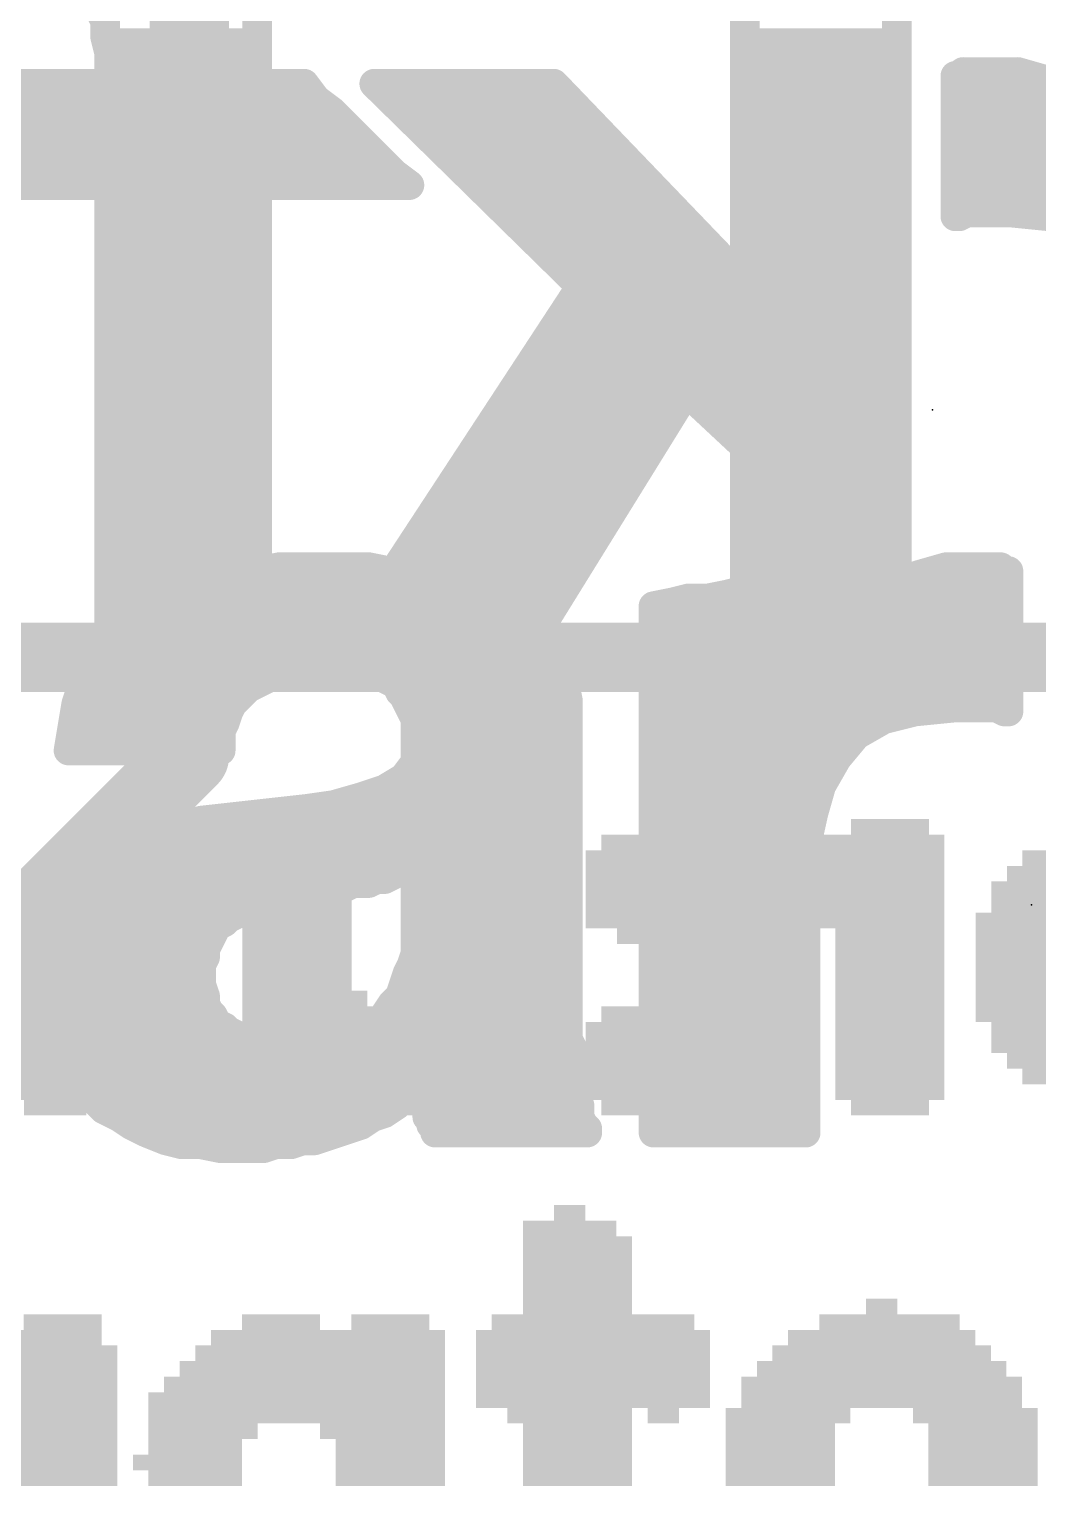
# Model space of a CAD drawing. Extents: x -32 to 103, y -61 to 35.
# Drawn here: x 25.624 to 28.211, y 9.94 to 13.676 of the extents above; entities that cross this region are included whole.
import ezdxf

# ---------------------------------------------------------------- set-up
doc = ezdxf.new("R2010")
doc.units = 0
for name, color, linetype in [('1', 12, 'CONTINUOUS'), ('16', 132, 'CONTINUOUS'), ('21', 41, 'CONTINUOUS'), ('22', 40, 'CONTINUOUS'), ('23', 53, 'CONTINUOUS'), ('24', 53, 'CONTINUOUS')]:
    doc.layers.add(name, color=color, linetype=linetype)

# ---------------------------------------------------------------- blocks, each defined once
blk = doc.blocks.new('RECT')
blk.add_solid([(-0.5, -0.5), (0.5, -0.5), (-0.5, 0.5), (0.5, 0.5)])

msp = doc.modelspace()

# ---------------------------------------------------------------- linework, layer by layer
at = {"layer": '1', "const_width": 0.2032}
for points in [[(26.035, 13.97), (26.035, 11.811)], [(26.035, 11.811), (24.13, 9.906)]]:
    msp.add_lwpolyline(points, dxfattribs=at)
at = {"layer": '1', "const_width": 0.1016}
for points in [[(26.0709, 11.7751, 1), (25.9991, 11.8469)], [(25.9842, 11.811, 1), (26.0858, 11.811)]]:
    msp.add_lwpolyline(points, format="xyb", dxfattribs=at)
at = {"layer": '16', "const_width": 0.1778}
msp.add_lwpolyline([(29.21, 12.065), (17.1174, 12.065)], dxfattribs=at)
at = {"layer": '21', "const_width": 0.0762}
for points in [[(26.215, 12.286), (26.265, 12.296)], [(26.265, 12.296), (26.495, 12.296)], [(26.495, 12.296), (26.545, 12.286)], [(27.905, 12.276), (27.975, 12.296)], [(27.975, 12.296), (28.115, 12.296)], [(28.115, 12.296), (28.125, 12.286)], [(26.045, 12.246), (26.095, 12.256)], [(26.095, 12.256), (26.155, 12.276)], [(26.1316, 12.2682), (26.6745, 12.2682)], [(26.155, 12.276), (26.215, 12.286)], [(26.545, 12.286), (26.605, 12.286)], [(26.605, 12.286), (26.655, 12.276)], [(26.655, 12.276), (26.705, 12.256)], [(26.705, 12.256), (26.755, 12.246)], [(27.455, 12.236), (27.555, 12.256)], [(27.555, 12.256), (27.595, 12.266)], [(27.595, 12.266), (27.595, 11.996)], [(27.775, 12.216), (27.845, 12.256)], [(27.845, 12.256), (27.905, 12.276)], [(27.8816, 12.2682), (28.135, 12.2682)], [(28.125, 12.286), (28.135, 12.286)], [(28.135, 12.286), (28.135, 11.926)], [(25.895, 12.166), (25.995, 12.226)], [(25.995, 12.226), (26.045, 12.246)], [(26.755, 12.246), (26.805, 12.226)], [(26.805, 12.226), (26.925, 12.136)], [(27.275, 12.206), (27.315, 12.216)], [(27.315, 12.216), (27.365, 12.216)], [(27.365, 12.216), (27.415, 12.226)], [(27.415, 12.226), (27.455, 12.236)], [(27.725, 12.176), (27.775, 12.216)], [(25.9383, 12.192), (26.8503, 12.192)], [(27.225, 12.196), (27.275, 12.206)], [(27.225, 10.846), (27.225, 12.196)], [(27.225, 12.192), (27.595, 12.192)], [(27.745, 12.192), (28.135, 12.192)], [(25.855, 12.136), (25.895, 12.166)], [(27.675, 12.116), (27.725, 12.176)], [(25.825, 12.096), (25.855, 12.136)], [(25.8399, 12.1158), (26.9402, 12.1158)], [(26.925, 12.136), (26.955, 12.096)], [(27.225, 12.1158), (27.595, 12.1158)], [(27.635, 12.066), (27.675, 12.116)], [(27.6748, 12.1158), (28.135, 12.1158)], [(25.795, 12.046), (25.825, 12.096)], [(26.955, 12.096), (26.975, 12.056)], [(25.765, 12.006), (25.795, 12.046)], [(25.7902, 12.0396), (26.9816, 12.0396)], [(26.285, 12.036), (26.185, 11.986)], [(26.465, 12.036), (26.285, 12.036)], [(26.485, 12.026), (26.465, 12.036)], [(26.975, 12.056), (26.995, 12.006)], [(27.225, 12.0396), (27.595, 12.0396)], [(27.595, 11.996), (27.635, 12.066)], [(27.6199, 12.0396), (28.135, 12.0396)], [(25.745, 11.946), (25.765, 12.006)], [(26.505, 12.026), (26.485, 12.026)], [(26.565, 11.996), (26.505, 12.026)], [(26.575, 11.976), (26.565, 11.996)], [(26.995, 12.006), (27.005, 11.956)], [(25.7508, 11.9634), (26.1624, 11.9634)], [(26.185, 11.986), (26.145, 11.946)], [(26.585, 11.966), (26.575, 11.976)], [(26.615, 11.906), (26.585, 11.966)], [(26.5863, 11.9634), (27.0035, 11.9634)], [(27.005, 11.956), (27.005, 11.086)], [(27.225, 11.9634), (28.135, 11.9634)], [(25.725, 11.826), (25.745, 11.946)], [(26.135, 11.926), (26.125, 11.896)], [(26.145, 11.946), (26.135, 11.926)], [(27.895, 11.926), (27.815, 11.906)], [(27.995, 11.936), (27.895, 11.926)], [(28.105, 11.936), (27.995, 11.936)], [(28.125, 11.926), (28.105, 11.936)], [(28.135, 11.926), (28.125, 11.926)], [(25.7352, 11.8872), (26.1206, 11.8872)], [(26.125, 11.896), (26.115, 11.876)], [(26.615, 11.796), (26.615, 11.906)], [(26.615, 11.8872), (27.005, 11.8872)], [(27.225, 11.8872), (27.7821, 11.8872)], [(27.815, 11.906), (27.745, 11.866)], [(26.115, 11.876), (26.115, 11.826)], [(27.745, 11.866), (27.695, 11.806)], [(26.115, 11.826), (25.725, 11.826)], [(26.615, 11.811), (27.005, 11.811)], [(27.225, 11.811), (27.6992, 11.811)], [(27.695, 11.806), (27.655, 11.736)], [(26.585, 11.756), (26.615, 11.796)], [(26.535, 11.726), (26.585, 11.756)], [(26.5497, 11.7348), (27.005, 11.7348)], [(27.225, 11.7348), (27.6547, 11.7348)], [(27.655, 11.736), (27.635, 11.666)], [(26.405, 11.686), (26.475, 11.706)], [(26.475, 11.706), (26.535, 11.726)], [(26.065, 11.646), (26.155, 11.656)], [(26.155, 11.656), (26.335, 11.676)], [(26.235, 11.446), (26.155, 11.656)], [(26.155, 11.656), (26.235, 11.446)], [(26.1784, 11.6586), (26.4119, 11.6586)], [(26.335, 11.676), (26.405, 11.686)], [(26.405, 11.686), (26.455, 11.486)], [(26.455, 11.486), (26.405, 11.686)], [(26.4119, 11.6586), (27.005, 11.6586)], [(27.225, 11.6586), (27.6334, 11.6586)], [(27.635, 11.666), (27.615, 11.576)], [(25.905, 11.596), (25.985, 11.626)], [(25.985, 11.626), (26.065, 11.646)], [(25.835, 11.556), (25.905, 11.596)], [(25.8812, 11.5824), (26.183, 11.5824)], [(26.183, 11.5824), (26.4309, 11.5824)], [(26.4309, 11.5824), (27.005, 11.5824)], [(27.225, 11.5824), (27.6164, 11.5824)], [(25.765, 11.496), (25.835, 11.556)], [(27.615, 11.576), (27.615, 10.846)], [(25.7769, 11.5062), (26.2121, 11.5062)], [(26.2121, 11.5062), (26.45, 11.5062)], [(26.45, 11.5062), (26.5554, 11.5062)], [(26.575, 11.516), (26.535, 11.496)], [(26.595, 11.516), (26.575, 11.516)], [(26.615, 11.536), (26.595, 11.516)], [(26.615, 11.306), (26.615, 11.536)], [(26.615, 11.5062), (27.005, 11.5062)], [(27.225, 11.5062), (27.615, 11.5062)], [(25.725, 11.426), (25.765, 11.496)], [(26.415, 11.476), (26.385, 11.466)], [(26.435, 11.476), (26.415, 11.476)], [(26.455, 11.486), (26.435, 11.476)], [(26.495, 11.486), (26.455, 11.486)], [(26.515, 11.496), (26.495, 11.486)], [(26.535, 11.496), (26.515, 11.496)], [(26.205, 11.436), (26.185, 11.426)], [(26.235, 11.446), (26.205, 11.436)], [(26.255, 11.446), (26.235, 11.446)], [(26.275, 11.456), (26.255, 11.446)], [(26.315, 11.456), (26.275, 11.456)], [(26.345, 11.466), (26.315, 11.456)], [(26.385, 11.466), (26.345, 11.466)], [(25.695, 11.336), (25.725, 11.426)], [(25.7273, 11.43), (26.193, 11.43)], [(26.135, 11.396), (26.125, 11.386)], [(26.175, 11.416), (26.135, 11.396)], [(26.185, 11.426), (26.175, 11.416)], [(26.615, 11.43), (27.005, 11.43)], [(27.225, 11.43), (27.615, 11.43)], [(26.105, 11.376), (26.075, 11.316)], [(26.125, 11.386), (26.105, 11.376)], [(25.675, 11.226), (25.695, 11.336)], [(25.7009, 11.3538), (26.0939, 11.3538)], [(26.615, 11.3538), (27.005, 11.3538)], [(27.225, 11.3538), (27.615, 11.3538)], [(26.075, 11.296), (26.065, 11.276)], [(26.075, 11.316), (26.075, 11.296)], [(26.605, 11.276), (26.615, 11.306)], [(25.6844, 11.2776), (26.0658, 11.2776)], [(26.065, 11.276), (26.065, 11.226)], [(26.575, 11.196), (26.595, 11.256)], [(26.595, 11.256), (26.605, 11.276)], [(26.6055, 11.2776), (27.005, 11.2776)], [(27.225, 11.2776), (27.615, 11.2776)], [(25.685, 11.176), (25.675, 11.226)], [(26.065, 11.226), (26.075, 11.196)], [(25.6799, 11.2014), (26.0732, 11.2014)], [(25.685, 11.126), (25.685, 11.176)], [(26.075, 11.196), (26.075, 11.176)], [(26.075, 11.176), (26.085, 11.156)], [(26.535, 11.146), (26.555, 11.176)], [(26.555, 11.176), (26.575, 11.196)], [(26.5768, 11.2014), (27.005, 11.2014)], [(27.225, 11.2014), (27.615, 11.2014)], [(26.085, 11.156), (26.095, 11.146)], [(26.095, 11.146), (26.105, 11.126)], [(26.515, 11.126), (26.535, 11.146)], [(25.705, 11.086), (25.685, 11.126)], [(25.6854, 11.1252), (26.1066, 11.1252)], [(26.105, 11.126), (26.125, 11.116)], [(26.125, 11.116), (26.135, 11.106)], [(26.135, 11.106), (26.175, 11.086)], [(26.405, 11.076), (26.445, 11.096)], [(26.445, 11.096), (26.485, 11.106)], [(26.485, 11.106), (26.515, 11.126)], [(26.5138, 11.1252), (27.005, 11.1252)], [(27.225, 11.1252), (27.615, 11.1252)], [(25.715, 11.036), (25.705, 11.086)], [(26.175, 11.086), (26.195, 11.086)], [(26.195, 11.086), (26.215, 11.076)], [(26.215, 11.076), (26.235, 11.076)], [(26.235, 11.076), (26.255, 11.066)], [(26.255, 11.066), (26.305, 11.066)], [(26.305, 11.066), (26.355, 11.076)], [(26.355, 11.076), (26.405, 11.076)], [(27.005, 11.086), (27.015, 11.066)], [(27.015, 11.066), (27.015, 10.976)], [(25.7124, 11.049), (27.015, 11.049)], [(25.735, 11.006), (25.715, 11.036)], [(27.225, 11.049), (27.615, 11.049)], [(25.765, 10.966), (25.735, 11.006)], [(26.635, 10.986), (26.615, 10.956)], [(26.635, 10.926), (26.635, 10.986)], [(25.7599, 10.9728), (26.6262, 10.9728)], [(25.785, 10.936), (25.765, 10.966)], [(26.615, 10.956), (26.585, 10.936)], [(26.635, 10.9728), (27.0166, 10.9728)], [(27.015, 10.976), (27.025, 10.956)], [(27.025, 10.956), (27.025, 10.936)], [(27.225, 10.9728), (27.615, 10.9728)], [(25.815, 10.906), (25.785, 10.936)], [(26.565, 10.916), (26.535, 10.896)], [(26.585, 10.936), (26.565, 10.916)], [(26.645, 10.916), (26.635, 10.926)], [(26.645, 10.886), (26.645, 10.916)], [(27.025, 10.936), (27.035, 10.916)], [(27.035, 10.916), (27.035, 10.886)], [(25.855, 10.886), (25.815, 10.906)], [(25.8338, 10.8966), (26.5359, 10.8966)], [(25.885, 10.866), (25.855, 10.886)], [(26.505, 10.886), (26.475, 10.866)], [(26.535, 10.896), (26.505, 10.886)], [(26.645, 10.8966), (27.035, 10.8966)], [(26.655, 10.876), (26.645, 10.886)], [(26.655, 10.866), (26.655, 10.876)], [(27.035, 10.886), (27.045, 10.866)], [(27.225, 10.8966), (27.615, 10.8966)], [(25.925, 10.846), (25.885, 10.866)], [(25.975, 10.826), (25.925, 10.846)], [(26.475, 10.866), (26.355, 10.826)], [(26.665, 10.856), (26.655, 10.866)], [(26.665, 10.846), (26.665, 10.856)], [(27.055, 10.846), (26.665, 10.846)], [(27.045, 10.866), (27.055, 10.856)], [(27.055, 10.856), (27.055, 10.846)], [(27.615, 10.846), (27.225, 10.846)], [(26.015, 10.816), (25.975, 10.826)], [(25.9974, 10.8204), (26.3082, 10.8204)], [(26.065, 10.816), (26.015, 10.816)], [(26.115, 10.806), (26.065, 10.816)], [(26.225, 10.806), (26.115, 10.806)], [(26.255, 10.816), (26.225, 10.806)], [(26.295, 10.816), (26.255, 10.816)], [(26.325, 10.826), (26.295, 10.816)], [(26.355, 10.826), (26.325, 10.826)]]:
    msp.add_lwpolyline(points, dxfattribs=at)
at = {"layer": '21', "const_width": 0.0381}
for points in [[(26.265, 12.3151, 1), (26.265, 12.277)], [(26.2687, 12.2773, 1), (26.2613, 12.3147)], [(26.4987, 12.3147, 1), (26.4913, 12.2773)], [(26.495, 12.277, 1), (26.495, 12.3151)], [(27.975, 12.3151, 1), (27.975, 12.277)], [(27.9802, 12.2777, 1), (27.9698, 12.3143)], [(28.1285, 12.3095, 1), (28.1015, 12.2825)], [(28.115, 12.277, 1), (28.115, 12.3151)], [(26.089, 12.2741, 1), (26.101, 12.2379)], [(26.0987, 12.2373, 1), (26.0913, 12.2747)], [(26.1316, 12.2873, 1), (26.1316, 12.2492)], [(26.1519, 12.2948, 1), (26.1581, 12.2572)], [(26.161, 12.2579, 1), (26.149, 12.2941)], [(26.2113, 12.3047, 1), (26.2187, 12.2673)], [(26.2181, 12.2672, 1), (26.2119, 12.3048)], [(26.545, 12.3051, 1), (26.545, 12.267)], [(26.5413, 12.2673, 1), (26.5487, 12.3047)], [(26.6087, 12.3047, 1), (26.6013, 12.2673)], [(26.605, 12.267, 1), (26.605, 12.3051)], [(26.6621, 12.2937, 1), (26.6479, 12.2583)], [(26.6513, 12.2573, 1), (26.6587, 12.2947)], [(26.6745, 12.2492, 1), (26.6745, 12.2873)], [(26.7087, 12.2747, 1), (26.7013, 12.2373)], [(26.6979, 12.2383, 1), (26.7121, 12.2737)], [(27.5504, 12.2745, 1), (27.5596, 12.2375)], [(27.5587, 12.2373, 1), (27.5513, 12.2747)], [(27.6141, 12.266, 1), (27.576, 12.266)], [(27.5996, 12.2475, 1), (27.5904, 12.2845)], [(27.839, 12.2741, 1), (27.851, 12.2379)], [(27.8545, 12.2395, 1), (27.8355, 12.2725)], [(27.8816, 12.2873, 1), (27.8816, 12.2492)], [(27.8998, 12.2943, 1), (27.9102, 12.2577)], [(27.911, 12.2579, 1), (27.899, 12.2941)], [(28.125, 12.3051, 1), (28.125, 12.267)], [(28.1115, 12.2725, 1), (28.1385, 12.2995)], [(28.1541, 12.286, 1), (28.116, 12.286)], [(28.135, 12.267, 1), (28.135, 12.3051)], [(28.135, 12.2492, 1), (28.135, 12.2873)], [(25.9879, 12.2437, 1), (26.0021, 12.2083)], [(26.0048, 12.2097, 1), (25.9852, 12.2423)], [(26.0413, 12.2647, 1), (26.0487, 12.2273)], [(26.0521, 12.2283, 1), (26.0379, 12.2637)], [(26.7621, 12.2637, 1), (26.7479, 12.2283)], [(26.7513, 12.2273, 1), (26.7587, 12.2647)], [(26.8164, 12.2412, 1), (26.7936, 12.2108)], [(26.7979, 12.2083, 1), (26.8121, 12.2437)], [(27.315, 12.2351, 1), (27.315, 12.197)], [(27.3196, 12.1975, 1), (27.3104, 12.2345)], [(27.365, 12.197, 1), (27.365, 12.2351)], [(27.4104, 12.2445, 1), (27.4196, 12.2075)], [(27.4187, 12.2073, 1), (27.4113, 12.2447)], [(27.4513, 12.2547, 1), (27.4587, 12.2173)], [(27.4596, 12.2175, 1), (27.4504, 12.2545)], [(27.7869, 12.2011, 1), (27.7631, 12.2309)], [(25.9383, 12.2111, 1), (25.9383, 12.173)], [(26.8503, 12.173, 1), (26.8503, 12.2111)], [(27.2441, 12.196, 1), (27.206, 12.196)], [(27.2213, 12.2147, 1), (27.2287, 12.1773)], [(27.225, 12.2111, 1), (27.225, 12.173)], [(27.2704, 12.2245, 1), (27.2796, 12.1875)], [(27.2787, 12.1873, 1), (27.2713, 12.2247)], [(27.3613, 12.2347, 1), (27.3687, 12.1973)], [(27.595, 12.173, 1), (27.595, 12.2111)], [(27.745, 12.2111, 1), (27.745, 12.173)], [(27.7655, 12.2325, 1), (27.7845, 12.1995)], [(28.135, 12.173, 1), (28.135, 12.2111)], [(25.8852, 12.1823, 1), (25.9048, 12.1497)], [(25.9064, 12.1508, 1), (25.8836, 12.1812)], [(27.7131, 12.1909, 1), (27.7369, 12.1611)], [(27.7396, 12.1638, 1), (27.7104, 12.1882)], [(25.8399, 12.1349, 1), (25.8399, 12.0968)], [(25.8436, 12.1512, 1), (25.8664, 12.1208)], [(25.8702, 12.1246, 1), (25.8398, 12.1474)], [(26.9402, 12.1474, 1), (26.9098, 12.1246)], [(26.9136, 12.1208, 1), (26.9364, 12.1512)], [(26.9402, 12.0968, 1), (26.9402, 12.1349)], [(27.225, 12.1349, 1), (27.225, 12.0968)], [(27.595, 12.0968, 1), (27.595, 12.1349)], [(27.6748, 12.1349, 1), (27.6748, 12.0968)], [(27.6604, 12.1282, 1), (27.6896, 12.1038)], [(27.6899, 12.1041, 1), (27.6601, 12.1279)], [(28.135, 12.0968, 1), (28.135, 12.1349)], [(25.8098, 12.1074, 1), (25.8402, 12.0846)], [(25.8413, 12.0862, 1), (25.8087, 12.1058)], [(26.972, 12.1045, 1), (26.938, 12.0875)], [(26.9398, 12.0846, 1), (26.9702, 12.1074)], [(25.7902, 12.0587, 1), (25.7902, 12.0206)], [(25.7787, 12.0558, 1), (25.8113, 12.0362)], [(25.8102, 12.0346, 1), (25.7798, 12.0574)], [(26.285, 12.0551, 1), (26.285, 12.017)], [(26.2935, 12.019, 1), (26.2765, 12.053)], [(26.4735, 12.053, 1), (26.4565, 12.019)], [(26.465, 12.017, 1), (26.465, 12.0551)], [(26.9927, 12.0631, 1), (26.9573, 12.0489)], [(26.958, 12.0475, 1), (26.992, 12.0645)], [(26.9816, 12.0206, 1), (26.9816, 12.0587)], [(27.225, 12.0587, 1), (27.225, 12.0206)], [(27.595, 12.0206, 1), (27.595, 12.0587)], [(27.6199, 12.0587, 1), (27.6199, 12.0206)], [(27.6201, 12.0779, 1), (27.6499, 12.0541)], [(27.6515, 12.0565, 1), (27.6185, 12.0755)], [(28.135, 12.0206, 1), (28.135, 12.0587)], [(25.7498, 12.0174, 1), (25.7802, 11.9946)], [(25.7831, 12, 1), (25.7469, 12.012)], [(26.485, 12.045, 1), (26.485, 12.0069)], [(26.4765, 12.009, 1), (26.4935, 12.043)], [(26.5135, 12.043, 1), (26.4965, 12.009)], [(26.505, 12.0069, 1), (26.505, 12.045)], [(26.582, 12.0045, 1), (26.548, 11.9875)], [(26.5565, 11.979, 1), (26.5735, 12.013)], [(27.0137, 12.0097, 1), (26.9763, 12.0023)], [(26.9773, 11.9989, 1), (27.0127, 12.0131)], [(25.7508, 11.9825, 1), (25.7508, 11.9444)], [(26.1624, 11.9444, 1), (26.1624, 11.9825)], [(26.1765, 12.003, 1), (26.1935, 11.969)], [(26.1985, 11.9725, 1), (26.1715, 11.9995)], [(26.5885, 11.9895, 1), (26.5615, 11.9625)], [(26.558, 11.9675, 1), (26.592, 11.9845)], [(26.602, 11.9745, 1), (26.568, 11.9575)], [(26.5863, 11.9825, 1), (26.5863, 11.9444)], [(26.5715, 11.9525, 1), (26.5985, 11.9795)], [(27.0241, 11.956, 1), (26.986, 11.956)], [(27.0035, 11.9444, 1), (27.0035, 11.9825)], [(27.225, 11.9825, 1), (27.225, 11.9444)], [(27.5785, 12.0055, 1), (27.6115, 11.9865)], [(27.576, 11.996, 1), (27.6141, 11.996)], [(28.135, 11.9444, 1), (28.135, 11.9825)], [(25.7269, 11.952, 1), (25.7631, 11.94)], [(25.7638, 11.9429, 1), (25.7262, 11.9491)], [(26.1531, 11.92, 1), (26.1169, 11.932)], [(26.1315, 11.9595, 1), (26.1585, 11.9325)], [(26.162, 11.9375, 1), (26.128, 11.9545)], [(26.9863, 11.9523, 1), (27.0237, 11.9597)], [(27.8931, 11.945, 1), (27.8969, 11.907)], [(27.8996, 11.9075, 1), (27.8904, 11.9445)], [(27.995, 11.955, 1), (27.995, 11.9169)], [(27.9969, 11.917, 1), (27.9931, 11.955)], [(28.1135, 11.953, 1), (28.0965, 11.919)], [(28.105, 11.9169, 1), (28.105, 11.955)], [(28.125, 11.9451, 1), (28.125, 11.907)], [(28.1165, 11.909, 1), (28.1335, 11.943)], [(28.135, 11.907, 1), (28.135, 11.9451)], [(25.7352, 11.9063, 1), (25.7352, 11.8681)], [(26.1069, 11.902, 1), (26.1431, 11.89)], [(26.142, 11.8875, 1), (26.108, 11.9045)], [(26.118, 11.9345, 1), (26.152, 11.9175)], [(26.1206, 11.8681, 1), (26.1206, 11.9063)], [(26.615, 11.9063, 1), (26.615, 11.8681)], [(26.6341, 11.906, 1), (26.596, 11.906)], [(26.598, 11.8975, 1), (26.632, 11.9145)], [(27.005, 11.8681, 1), (27.005, 11.9063)], [(27.225, 11.9063, 1), (27.225, 11.8681)], [(27.7821, 11.8681, 1), (27.7821, 11.9063)], [(27.8104, 11.9245, 1), (27.8196, 11.8875)], [(27.8245, 11.8895, 1), (27.8055, 11.9225)], [(28.116, 11.926, 1), (28.1541, 11.926)], [(26.098, 11.8845, 1), (26.132, 11.8675)], [(26.1341, 11.876, 1), (26.096, 11.876)], [(27.7355, 11.8825, 1), (27.7545, 11.8495)], [(27.7596, 11.8538, 1), (27.7304, 11.8782)], [(25.725, 11.8451, 1), (25.725, 11.807)], [(25.7062, 11.8291, 1), (25.7438, 11.8229)], [(26.096, 11.826, 1), (26.1341, 11.826)], [(26.115, 11.807, 1), (26.115, 11.8451)], [(26.615, 11.83, 1), (26.615, 11.7919)], [(27.005, 11.7919, 1), (27.005, 11.83)], [(27.225, 11.83, 1), (27.225, 11.7919)], [(27.7115, 11.7965, 1), (27.6785, 11.8155)], [(27.6992, 11.7919, 1), (27.6992, 11.83)], [(26.596, 11.796, 1), (26.6341, 11.796)], [(26.6302, 11.7846, 1), (26.5998, 11.8074)], [(27.6804, 11.8182, 1), (27.7096, 11.7938)], [(26.5497, 11.7538, 1), (26.5497, 11.7157)], [(26.5698, 11.7674, 1), (26.6002, 11.7446)], [(26.5948, 11.7397, 1), (26.5752, 11.7723)], [(27.005, 11.7157, 1), (27.005, 11.7538)], [(27.225, 11.7538, 1), (27.225, 11.7157)], [(27.6733, 11.7308, 1), (27.6367, 11.7412)], [(27.6547, 11.7157, 1), (27.6547, 11.7538)], [(26.469, 11.7241, 1), (26.481, 11.6879)], [(26.4802, 11.6877, 1), (26.4698, 11.7243)], [(26.5252, 11.7423, 1), (26.5448, 11.7097)], [(26.541, 11.7079, 1), (26.529, 11.7441)], [(27.6385, 11.7455, 1), (27.6715, 11.7265)], [(26.1728, 11.6628, 1), (26.1372, 11.6492)], [(26.1728, 11.6628, 1), (26.1372, 11.6492)], [(26.1529, 11.6749, 1), (26.1571, 11.6371)], [(26.1571, 11.6371, 1), (26.1529, 11.6749)], [(26.1784, 11.6776, 1), (26.1784, 11.6395)], [(26.3323, 11.6949, 1), (26.3377, 11.6571)], [(26.3371, 11.6571, 1), (26.3329, 11.6949)], [(26.4235, 11.6906, 1), (26.3865, 11.6814)], [(26.4235, 11.6906, 1), (26.3865, 11.6814)], [(26.3998, 11.7043, 1), (26.4102, 11.6677)], [(26.4119, 11.6776, 1), (26.4119, 11.6395)], [(26.4077, 11.6671, 1), (26.4023, 11.7049)], [(26.4119, 11.6395, 1), (26.4119, 11.6776)], [(27.005, 11.6395, 1), (27.005, 11.6776)], [(27.225, 11.6776, 1), (27.225, 11.6395)], [(27.6536, 11.6619, 1), (27.6164, 11.6701)], [(27.6334, 11.6395, 1), (27.6334, 11.6776)], [(25.9804, 11.6445, 1), (25.9896, 11.6075)], [(25.9917, 11.6082, 1), (25.9783, 11.6438)], [(26.0629, 11.6649, 1), (26.0671, 11.6271)], [(26.0696, 11.6275, 1), (26.0604, 11.6645)], [(27.6167, 11.6712, 1), (27.6533, 11.6608)], [(25.8812, 11.6014, 1), (25.8812, 11.5633)], [(25.8983, 11.6138, 1), (25.9117, 11.5782)], [(25.9145, 11.5795, 1), (25.8955, 11.6125)], [(26.183, 11.6014, 1), (26.183, 11.5633)], [(26.183, 11.5633, 1), (26.183, 11.6014)], [(26.4309, 11.6014, 1), (26.4309, 11.5633)], [(26.4309, 11.5633, 1), (26.4309, 11.6014)], [(27.005, 11.5633, 1), (27.005, 11.6014)], [(27.225, 11.6014, 1), (27.225, 11.5633)], [(27.6164, 11.5633, 1), (27.6164, 11.6014)], [(25.8255, 11.5725, 1), (25.8445, 11.5395)], [(25.8474, 11.5415, 1), (25.8226, 11.5705)], [(27.5964, 11.5801, 1), (27.6336, 11.5719)], [(27.6341, 11.576, 1), (27.596, 11.576)], [(25.7769, 11.5252, 1), (25.7769, 11.4871)], [(26.2121, 11.5252, 1), (26.2121, 11.4871)], [(26.2121, 11.4871, 1), (26.2121, 11.5252)], [(26.45, 11.5252, 1), (26.45, 11.4871)], [(26.45, 11.4871, 1), (26.45, 11.5252)], [(26.5554, 11.4871, 1), (26.5554, 11.5252)], [(26.575, 11.5351, 1), (26.575, 11.497)], [(26.5835, 11.499, 1), (26.5665, 11.533)], [(26.5815, 11.5295, 1), (26.6085, 11.5025)], [(26.595, 11.497, 1), (26.595, 11.5351)], [(26.615, 11.5252, 1), (26.615, 11.4871)], [(26.6341, 11.536, 1), (26.596, 11.536)], [(26.6285, 11.5225, 1), (26.6015, 11.5495)], [(27.005, 11.4871, 1), (27.005, 11.5252)], [(27.225, 11.5252, 1), (27.225, 11.4871)], [(27.615, 11.4871, 1), (27.615, 11.5252)], [(25.7526, 11.5105, 1), (25.7774, 11.4815)], [(25.7815, 11.4865, 1), (25.7485, 11.5055)], [(26.415, 11.4951, 1), (26.415, 11.457)], [(26.421, 11.4579, 1), (26.409, 11.4941)], [(26.4265, 11.493, 1), (26.4435, 11.459)], [(26.435, 11.457, 1), (26.435, 11.4951)], [(26.455, 11.5051, 1), (26.455, 11.467)], [(26.4365, 11.4814, 1), (26.4735, 11.4906)], [(26.4365, 11.4814, 1), (26.4735, 11.4906)], [(26.4635, 11.469, 1), (26.4465, 11.503)], [(26.4865, 11.503, 1), (26.5035, 11.469)], [(26.495, 11.467, 1), (26.495, 11.5051)], [(26.515, 11.5151, 1), (26.515, 11.477)], [(26.5235, 11.479, 1), (26.5065, 11.513)], [(26.5265, 11.513, 1), (26.5435, 11.479)], [(26.535, 11.477, 1), (26.535, 11.5151)], [(26.199, 11.4541, 1), (26.211, 11.4179)], [(26.2135, 11.419, 1), (26.1965, 11.453)], [(26.235, 11.465, 1), (26.235, 11.4269)], [(26.2172, 11.4392, 1), (26.2528, 11.4528)], [(26.2172, 11.4392, 1), (26.2528, 11.4528)], [(26.241, 11.4279, 1), (26.229, 11.4641)], [(26.2465, 11.463, 1), (26.2635, 11.429)], [(26.255, 11.4269, 1), (26.255, 11.465)], [(26.275, 11.4751, 1), (26.275, 11.437)], [(26.2835, 11.439, 1), (26.2665, 11.473)], [(26.309, 11.4741, 1), (26.321, 11.4379)], [(26.315, 11.437, 1), (26.315, 11.4751)], [(26.345, 11.4851, 1), (26.345, 11.447)], [(26.351, 11.4479, 1), (26.339, 11.4841)], [(26.379, 11.4841, 1), (26.391, 11.4479)], [(26.385, 11.447, 1), (26.385, 11.4851)], [(25.7085, 11.4355, 1), (25.7415, 11.4165)], [(25.7431, 11.42, 1), (25.7069, 11.432)], [(25.7273, 11.449, 1), (25.7273, 11.4109)], [(26.1485, 11.3825, 1), (26.1215, 11.4095)], [(26.1615, 11.4295, 1), (26.1885, 11.4025)], [(26.1765, 11.443, 1), (26.1935, 11.409)], [(26.1835, 11.399, 1), (26.1665, 11.433)], [(26.1985, 11.4125, 1), (26.1715, 11.4395)], [(26.193, 11.4109, 1), (26.193, 11.449)], [(26.615, 11.449, 1), (26.615, 11.4109)], [(27.005, 11.4109, 1), (27.005, 11.449)], [(27.225, 11.449, 1), (27.225, 11.4109)], [(27.615, 11.4109, 1), (27.615, 11.449)], [(26.0965, 11.393, 1), (26.1135, 11.359)], [(26.122, 11.3675, 1), (26.088, 11.3845)], [(26.1115, 11.3995, 1), (26.1385, 11.3725)], [(26.1265, 11.413, 1), (26.1435, 11.379)], [(26.1335, 11.369, 1), (26.1165, 11.403)], [(25.6769, 11.342, 1), (25.7131, 11.33)], [(25.7137, 11.3326, 1), (25.6763, 11.3394)], [(25.7009, 11.3728, 1), (25.7009, 11.3347)], [(26.0939, 11.3347, 1), (26.0939, 11.3728)], [(26.615, 11.3728, 1), (26.615, 11.3347)], [(27.005, 11.3347, 1), (27.005, 11.3728)], [(27.225, 11.3728, 1), (27.225, 11.3347)], [(27.615, 11.3347, 1), (27.615, 11.3728)], [(26.058, 11.3245, 1), (26.092, 11.3075)], [(26.0941, 11.316, 1), (26.056, 11.316)], [(26.092, 11.2875, 1), (26.058, 11.3045)], [(26.596, 11.306, 1), (26.6341, 11.306)], [(26.6331, 11.3, 1), (26.5969, 11.312)], [(25.6844, 11.2967, 1), (25.6844, 11.2586)], [(26.0841, 11.276, 1), (26.046, 11.276)], [(26.048, 11.2845, 1), (26.082, 11.2675)], [(26.056, 11.296, 1), (26.0941, 11.296)], [(26.0658, 11.2586, 1), (26.0658, 11.2967)], [(26.578, 11.2645, 1), (26.612, 11.2475)], [(26.6131, 11.25, 1), (26.5769, 11.262)], [(26.5869, 11.282, 1), (26.6231, 11.27)], [(26.6055, 11.2967, 1), (26.6055, 11.2586)], [(26.622, 11.2675, 1), (26.588, 11.2845)], [(27.005, 11.2586, 1), (27.005, 11.2967)], [(27.225, 11.2967, 1), (27.225, 11.2586)], [(27.615, 11.2586, 1), (27.615, 11.2967)], [(25.6937, 11.2297, 1), (25.6563, 11.2223)], [(25.6563, 11.2294, 1), (25.6937, 11.2226)], [(26.0831, 11.232, 1), (26.0469, 11.22)], [(25.6799, 11.2205, 1), (25.6799, 11.1824)], [(25.7041, 11.176, 1), (25.666, 11.176)], [(26.046, 11.226, 1), (26.0841, 11.226)], [(26.092, 11.1845, 1), (26.058, 11.1675)], [(26.0941, 11.196, 1), (26.056, 11.196)], [(26.0569, 11.19, 1), (26.0931, 11.202)], [(26.0732, 11.1824, 1), (26.0732, 11.2205)], [(26.5415, 11.1895, 1), (26.5685, 11.1625)], [(26.5709, 11.1654, 1), (26.5391, 11.1866)], [(26.5569, 11.202, 1), (26.5931, 11.19)], [(26.5768, 11.2205, 1), (26.5768, 11.1824)], [(26.5885, 11.1825, 1), (26.5615, 11.2095)], [(27.005, 11.1824, 1), (27.005, 11.2205)], [(27.225, 11.2205, 1), (27.225, 11.1824)], [(27.615, 11.1824, 1), (27.615, 11.2205)], [(25.6663, 11.1723, 1), (25.7037, 11.1797)], [(26.056, 11.176, 1), (26.0941, 11.176)], [(26.0985, 11.1695, 1), (26.0715, 11.1425)], [(26.068, 11.1475, 1), (26.102, 11.1645)], [(26.112, 11.1545, 1), (26.078, 11.1375)], [(26.0815, 11.1325, 1), (26.1085, 11.1595)], [(26.5191, 11.1566, 1), (26.5509, 11.1354)], [(26.5485, 11.1325, 1), (26.5215, 11.1595)], [(25.702, 11.1345, 1), (25.668, 11.1175)], [(25.666, 11.126, 1), (25.7041, 11.126)], [(25.6854, 11.1443, 1), (25.6854, 11.1062)], [(26.1135, 11.143, 1), (26.0965, 11.109)], [(26.088, 11.1175, 1), (26.122, 11.1345)], [(26.1385, 11.1295, 1), (26.1115, 11.1025)], [(26.1066, 11.1062, 1), (26.1066, 11.1443)], [(26.1435, 11.123, 1), (26.1265, 11.089)], [(26.1165, 11.099, 1), (26.1335, 11.133)], [(26.1215, 11.0925, 1), (26.1485, 11.1195)], [(26.4404, 11.1145, 1), (26.4496, 11.0775)], [(26.4535, 11.079, 1), (26.4365, 11.113)], [(26.4744, 11.1219, 1), (26.4956, 11.0901)], [(26.4896, 11.0875, 1), (26.4804, 11.1245)], [(26.5138, 11.1443, 1), (26.5138, 11.1062)], [(26.5015, 11.1395, 1), (26.5285, 11.1125)], [(26.5256, 11.1101, 1), (26.5044, 11.1419)], [(27.005, 11.1062, 1), (27.005, 11.1443)], [(27.225, 11.1443, 1), (27.225, 11.1062)], [(27.615, 11.1062, 1), (27.615, 11.1443)], [(25.7237, 11.0897, 1), (25.6863, 11.0823)], [(25.688, 11.0775, 1), (25.722, 11.0945)], [(26.175, 11.1051, 1), (26.175, 11.067)], [(26.1665, 11.069, 1), (26.1835, 11.103)], [(26.2035, 11.103, 1), (26.1865, 11.069)], [(26.195, 11.067, 1), (26.195, 11.1051)], [(26.215, 11.0951, 1), (26.215, 11.057)], [(26.2065, 11.059, 1), (26.2235, 11.093)], [(26.2435, 11.093, 1), (26.2265, 11.059)], [(26.235, 11.057, 1), (26.235, 11.0951)], [(26.255, 11.0851, 1), (26.255, 11.047)], [(26.2465, 11.049, 1), (26.2635, 11.083)], [(26.3013, 11.0847, 1), (26.3087, 11.0473)], [(26.305, 11.047, 1), (26.305, 11.0851)], [(26.355, 11.0951, 1), (26.355, 11.057)], [(26.3587, 11.0573, 1), (26.3513, 11.0947)], [(26.3965, 11.093, 1), (26.4135, 11.059)], [(26.405, 11.057, 1), (26.405, 11.0951)], [(27.022, 11.0945, 1), (26.988, 11.0775)], [(26.986, 11.086, 1), (27.0241, 11.086)], [(27.0341, 11.066, 1), (26.996, 11.066)], [(25.7124, 11.0681, 1), (25.7124, 11.03)], [(25.7309, 11.0466, 1), (25.6991, 11.0254)], [(25.6963, 11.0323, 1), (25.7337, 11.0397)], [(26.998, 11.0575, 1), (27.032, 11.0745)], [(27.015, 11.03, 1), (27.015, 11.0681)], [(27.225, 11.0681, 1), (27.225, 11.03)], [(27.615, 11.03, 1), (27.615, 11.0681)], [(25.7502, 11.0174, 1), (25.7198, 10.9946)], [(25.7191, 10.9954, 1), (25.7509, 11.0166)], [(26.6541, 10.986, 1), (26.616, 10.986)], [(26.6509, 10.9754, 1), (26.6191, 10.9966)], [(25.7599, 10.9919, 1), (25.7599, 10.9538)], [(25.7809, 10.9766, 1), (25.7491, 10.9554)], [(25.7498, 10.9546, 1), (25.7802, 10.9774)], [(26.5991, 10.9666, 1), (26.6309, 10.9454)], [(26.6256, 10.9401, 1), (26.6044, 10.9719)], [(26.635, 10.9919, 1), (26.635, 10.9538)], [(26.6262, 10.9538, 1), (26.6262, 10.9919)], [(27.032, 10.9845, 1), (26.998, 10.9675)], [(26.996, 10.976, 1), (27.0341, 10.976)], [(27.0441, 10.956, 1), (27.006, 10.956)], [(27.0166, 10.9538, 1), (27.0166, 10.9919)], [(27.225, 10.9919, 1), (27.225, 10.9538)], [(27.615, 10.9538, 1), (27.615, 10.9919)], [(25.7985, 10.9495, 1), (25.7715, 10.9225)], [(25.7691, 10.9254, 1), (25.8009, 10.9466)], [(26.5515, 10.9295, 1), (26.5785, 10.9025)], [(26.5756, 10.9001, 1), (26.5544, 10.9319)], [(26.5744, 10.9519, 1), (26.5956, 10.9201)], [(26.5985, 10.9225, 1), (26.5715, 10.9495)], [(26.6485, 10.9395, 1), (26.6215, 10.9125)], [(26.664, 10.916, 1), (26.6259, 10.916)], [(26.6315, 10.9025, 1), (26.6585, 10.9295)], [(27.042, 10.9445, 1), (27.008, 10.9275)], [(27.006, 10.936, 1), (27.0441, 10.936)], [(27.008, 10.9475, 1), (27.042, 10.9645)], [(27.0541, 10.916, 1), (27.016, 10.916)], [(25.8235, 10.923, 1), (25.8065, 10.889)], [(25.8015, 10.8925, 1), (25.8285, 10.9195)], [(25.8338, 10.9157, 1), (25.8338, 10.8776)], [(25.8656, 10.9019, 1), (25.8444, 10.8701)], [(25.8465, 10.869, 1), (25.8635, 10.903)], [(26.499, 10.9041, 1), (26.511, 10.8679)], [(26.5156, 10.8701, 1), (26.4944, 10.9019)], [(26.5244, 10.9119, 1), (26.5456, 10.8801)], [(26.541, 10.8779, 1), (26.529, 10.9141)], [(26.5359, 10.8776, 1), (26.5359, 10.9157)], [(26.616, 10.926, 1), (26.6541, 10.926)], [(26.645, 10.9157, 1), (26.645, 10.8776)], [(26.6585, 10.8995, 1), (26.6315, 10.8725)], [(26.6741, 10.876, 1), (26.636, 10.876)], [(27.052, 10.8945, 1), (27.018, 10.8775)], [(27.018, 10.9075, 1), (27.052, 10.9245)], [(27.035, 10.8776, 1), (27.035, 10.9157)], [(27.225, 10.9157, 1), (27.225, 10.8776)], [(27.615, 10.8776, 1), (27.615, 10.9157)], [(25.8935, 10.883, 1), (25.8765, 10.849)], [(25.8744, 10.8501, 1), (25.8956, 10.8819)], [(25.9321, 10.8637, 1), (25.9179, 10.8283)], [(25.9165, 10.829, 1), (25.9335, 10.863)], [(26.4644, 10.8819, 1), (26.4856, 10.8501)], [(26.481, 10.8479, 1), (26.469, 10.8841)], [(26.6259, 10.886, 1), (26.664, 10.886)], [(26.6685, 10.8795, 1), (26.6415, 10.8525)], [(26.636, 10.866, 1), (26.6741, 10.866)], [(26.6415, 10.8625, 1), (26.6685, 10.8895)], [(26.665, 10.8651, 1), (26.665, 10.827)], [(26.6841, 10.856, 1), (26.646, 10.856)], [(26.6515, 10.8425, 1), (26.6785, 10.8695)], [(27.016, 10.886, 1), (27.0541, 10.886)], [(27.0585, 10.8795, 1), (27.0315, 10.8525)], [(27.028, 10.8575, 1), (27.062, 10.8745)], [(27.074, 10.856, 1), (27.0359, 10.856)], [(27.0415, 10.8425, 1), (27.0685, 10.8695)], [(27.055, 10.827, 1), (27.055, 10.8651)], [(27.225, 10.8651, 1), (27.225, 10.827)], [(27.615, 10.827, 1), (27.615, 10.8651)], [(25.9796, 10.8445, 1), (25.9704, 10.8075)], [(25.9679, 10.8083, 1), (25.9821, 10.8437)], [(25.9974, 10.8395, 1), (25.9974, 10.8014)], [(26.015, 10.8351, 1), (26.015, 10.797)], [(26.0104, 10.7975, 1), (26.0196, 10.8345)], [(26.0687, 10.8347, 1), (26.0613, 10.7973)], [(26.065, 10.797, 1), (26.065, 10.8351)], [(26.115, 10.8251, 1), (26.115, 10.787)], [(26.1113, 10.7873, 1), (26.1187, 10.8247)], [(26.219, 10.8241, 1), (26.231, 10.7879)], [(26.225, 10.787, 1), (26.225, 10.8251)], [(26.255, 10.8351, 1), (26.255, 10.797)], [(26.261, 10.7979, 1), (26.249, 10.8341)], [(26.289, 10.8341, 1), (26.301, 10.7979)], [(26.295, 10.797, 1), (26.295, 10.8351)], [(26.325, 10.8451, 1), (26.325, 10.807)], [(26.3082, 10.8014, 1), (26.3082, 10.8395)], [(26.331, 10.8079, 1), (26.319, 10.8441)], [(26.349, 10.8441, 1), (26.361, 10.8079)], [(26.355, 10.807, 1), (26.355, 10.8451)], [(26.646, 10.846, 1), (26.6841, 10.846)], [(27.0359, 10.846, 1), (27.074, 10.846)], [(27.206, 10.846, 1), (27.2441, 10.846)], [(27.596, 10.846, 1), (27.6341, 10.846)]]:
    msp.add_lwpolyline(points, format="xyb", dxfattribs=at)
at = {"layer": '22', "const_width": 0.0762}
for points in [[(27.459, 14.066), (27.459, 13.026)], [(27.849, 12.116), (27.849, 13.856)], [(25.809, 13.716), (25.819, 13.696)], [(26.209, 13.536), (26.209, 13.736)], [(25.819, 13.696), (25.819, 13.656)], [(25.819, 13.656), (25.829, 13.616)], [(25.8231, 13.6398), (26.209, 13.6398)], [(27.459, 13.6398), (27.849, 13.6398)], [(25.829, 13.616), (25.829, 13.536)], [(25.829, 13.5636), (26.209, 13.5636)], [(27.459, 13.5636), (27.849, 13.5636)], [(28.019, 13.566), (28.009, 13.556)], [(28.0166, 13.5636), (28.1674, 13.5636)], [(28.159, 13.566), (28.019, 13.566)], [(28.229, 13.546), (28.159, 13.566)], [(25.829, 13.536), (25.559, 13.536)], [(26.329, 13.536), (26.209, 13.536)], [(26.359, 13.496), (26.329, 13.536)], [(26.969, 13.536), (26.509, 13.536)], [(26.509, 13.536), (27.039, 13.016)], [(27.459, 13.026), (26.969, 13.536)], [(28.009, 13.556), (27.999, 13.556)], [(27.999, 13.556), (27.999, 13.196)], [(28.289, 13.526), (28.229, 13.546)], [(25.559, 13.4874), (26.3705, 13.4874)], [(26.399, 13.466), (26.359, 13.496)], [(26.5585, 13.4874), (27.0157, 13.4874)], [(27.459, 13.4874), (27.849, 13.4874)], [(27.999, 13.4874), (28.3566, 13.4874)], [(26.559, 13.306), (26.399, 13.466)], [(25.559, 13.4112), (26.4538, 13.4112)], [(26.6362, 13.4112), (27.0889, 13.4112)], [(27.459, 13.4112), (27.849, 13.4112)], [(27.999, 13.4112), (28.438, 13.4112)], [(25.559, 13.335), (26.53, 13.335)], [(26.599, 13.276), (26.559, 13.306)], [(26.7139, 13.335), (27.1621, 13.335)], [(27.459, 13.335), (27.849, 13.335)], [(27.999, 13.335), (28.4996, 13.335)], [(25.559, 13.276), (25.829, 13.276)], [(25.829, 13.276), (25.829, 12.116)], [(26.209, 13.276), (26.599, 13.276)], [(26.209, 12.116), (26.209, 13.276)], [(25.829, 13.2588), (26.209, 13.2588)], [(26.7915, 13.2588), (27.2353, 13.2588)], [(27.459, 13.2588), (27.849, 13.2588)], [(27.999, 13.2588), (28.909, 13.2588)], [(27.999, 13.196), (28.009, 13.196)], [(28.009, 13.196), (28.029, 13.206)], [(28.029, 13.206), (28.139, 13.206)], [(28.139, 13.206), (28.239, 13.196)], [(28.239, 13.196), (28.319, 13.176)], [(25.829, 13.1826), (26.209, 13.1826)], [(26.8692, 13.1826), (27.3085, 13.1826)], [(27.459, 13.1826), (27.849, 13.1826)], [(25.829, 13.1064), (26.209, 13.1064)], [(26.9469, 13.1064), (27.3818, 13.1064)], [(27.459, 13.1064), (27.849, 13.1064)], [(25.829, 13.0302), (26.209, 13.0302)], [(27.039, 13.016), (26.449, 12.116)], [(27.0245, 13.0302), (27.455, 13.0302)], [(27.459, 13.0302), (27.849, 13.0302)], [(25.829, 12.954), (26.209, 12.954)], [(26.9984, 12.954), (27.849, 12.954)], [(25.829, 12.8778), (26.209, 12.8778)], [(26.9484, 12.8778), (27.849, 12.8778)], [(25.829, 12.8016), (26.209, 12.8016)], [(26.8985, 12.8016), (27.849, 12.8016)], [(26.919, 12.116), (27.309, 12.746)], [(27.309, 12.746), (27.459, 12.606)], [(25.829, 12.7254), (26.209, 12.7254)], [(26.8485, 12.7254), (27.2962, 12.7254)], [(27.3311, 12.7254), (27.849, 12.7254)], [(25.829, 12.6492), (26.209, 12.6492)], [(26.7985, 12.6492), (27.2491, 12.6492)], [(27.4127, 12.6492), (27.849, 12.6492)], [(27.459, 12.606), (27.459, 12.116)], [(25.829, 12.573), (26.209, 12.573)], [(26.7486, 12.573), (27.2019, 12.573)], [(27.459, 12.573), (27.849, 12.573)], [(25.829, 12.4968), (26.209, 12.4968)], [(26.6986, 12.4968), (27.1547, 12.4968)], [(27.459, 12.4968), (27.849, 12.4968)], [(25.829, 12.4206), (26.209, 12.4206)], [(26.6487, 12.4206), (27.1076, 12.4206)], [(27.459, 12.4206), (27.849, 12.4206)], [(25.829, 12.3444), (26.209, 12.3444)], [(26.5987, 12.3444), (27.0604, 12.3444)], [(27.459, 12.3444), (27.849, 12.3444)], [(25.829, 12.2682), (26.209, 12.2682)], [(26.5488, 12.2682), (27.0132, 12.2682)], [(27.459, 12.2682), (27.849, 12.2682)], [(25.829, 12.192), (26.209, 12.192)], [(26.4988, 12.192), (26.966, 12.192)], [(27.459, 12.192), (27.849, 12.192)], [(25.829, 12.116), (26.209, 12.116)], [(26.449, 12.116), (26.919, 12.116)], [(27.459, 12.116), (27.849, 12.116)]]:
    msp.add_lwpolyline(points, dxfattribs=at)
at = {"layer": '22', "const_width": 0.0381}
for points in [[(25.802, 13.6875, 1), (25.836, 13.7045)], [(25.8375, 13.6606, 1), (25.8005, 13.6514)], [(25.8, 13.656, 1), (25.8381, 13.656)], [(25.8231, 13.6589, 1), (25.8231, 13.6208)], [(26.209, 13.6208, 1), (26.209, 13.6589)], [(27.459, 13.6589, 1), (27.459, 13.6208)], [(27.849, 13.6208, 1), (27.849, 13.6589)], [(25.8481, 13.616, 1), (25.81, 13.616)], [(25.8105, 13.6114, 1), (25.8475, 13.6206)], [(25.829, 13.5827, 1), (25.829, 13.5446)], [(26.209, 13.5446, 1), (26.209, 13.5827)], [(27.459, 13.5827, 1), (27.459, 13.5446)], [(27.849, 13.5446, 1), (27.849, 13.5827)], [(28.0166, 13.5827, 1), (28.0166, 13.5446)], [(28.019, 13.5851, 1), (28.019, 13.547)], [(28.0325, 13.5525, 1), (28.0055, 13.5795)], [(28.1642, 13.5843, 1), (28.1538, 13.5477)], [(28.159, 13.547, 1), (28.159, 13.5851)], [(28.1674, 13.5446, 1), (28.1674, 13.5827)], [(25.829, 13.517, 1), (25.829, 13.5551)], [(26.209, 13.5551, 1), (26.209, 13.517)], [(26.3442, 13.5474, 1), (26.3138, 13.5246)], [(26.329, 13.517, 1), (26.329, 13.5551)], [(26.509, 13.5551, 1), (26.509, 13.517)], [(26.5223, 13.5496, 1), (26.4957, 13.5224)], [(26.9827, 13.5492, 1), (26.9553, 13.5228)], [(26.969, 13.517, 1), (26.969, 13.5551)], [(27.999, 13.5751, 1), (27.999, 13.537)], [(28.0181, 13.556, 1), (27.98, 13.556)], [(27.9955, 13.5695, 1), (28.0225, 13.5425)], [(28.009, 13.537, 1), (28.009, 13.5751)], [(28.235, 13.5641, 1), (28.223, 13.5279)], [(28.2238, 13.5277, 1), (28.2342, 13.5643)], [(25.81, 13.536, 1), (25.8481, 13.536)], [(26.1899, 13.536, 1), (26.228, 13.536)], [(26.3704, 13.5112, 1), (26.3476, 13.4808)], [(26.3438, 13.4846, 1), (26.3742, 13.5074)], [(26.3705, 13.4684, 1), (26.3705, 13.5065)], [(26.5585, 13.5065, 1), (26.5585, 13.4684)], [(27.0157, 13.4684, 1), (27.0157, 13.5065)], [(27.459, 13.5065, 1), (27.459, 13.4684)], [(27.849, 13.4684, 1), (27.849, 13.5065)], [(27.999, 13.5065, 1), (27.999, 13.4684)], [(26.4125, 13.4795, 1), (26.3855, 13.4525)], [(26.3876, 13.4508, 1), (26.4104, 13.4812)], [(26.4538, 13.3922, 1), (26.4538, 13.4303)], [(26.6362, 13.4303, 1), (26.6362, 13.3922)], [(27.0889, 13.3922, 1), (27.0889, 13.4303)], [(27.459, 13.4303, 1), (27.459, 13.3922)], [(27.849, 13.3922, 1), (27.849, 13.4303)], [(27.999, 13.4303, 1), (27.999, 13.3922)], [(26.53, 13.316, 1), (26.53, 13.3541)], [(26.5704, 13.3212, 1), (26.5476, 13.2908)], [(26.5455, 13.2925, 1), (26.5725, 13.3195)], [(26.7139, 13.3541, 1), (26.7139, 13.316)], [(27.1621, 13.316, 1), (27.1621, 13.3541)], [(27.459, 13.3541, 1), (27.459, 13.316)], [(27.849, 13.316, 1), (27.849, 13.3541)], [(27.999, 13.3541, 1), (27.999, 13.316)], [(25.8481, 13.276, 1), (25.81, 13.276)], [(25.829, 13.2569, 1), (25.829, 13.295)], [(26.228, 13.276, 1), (26.1899, 13.276)], [(26.209, 13.295, 1), (26.209, 13.2569)], [(26.5876, 13.2608, 1), (26.6104, 13.2912)], [(26.599, 13.2569, 1), (26.599, 13.295)], [(25.829, 13.2779, 1), (25.829, 13.2398)], [(26.209, 13.2398, 1), (26.209, 13.2779)], [(26.7915, 13.2779, 1), (26.7915, 13.2398)], [(27.2353, 13.2398, 1), (27.2353, 13.2779)], [(27.459, 13.2779, 1), (27.459, 13.2398)], [(27.849, 13.2398, 1), (27.849, 13.2779)], [(27.999, 13.2779, 1), (27.999, 13.2398)], [(27.999, 13.2151, 1), (27.999, 13.177)], [(28.0005, 13.213, 1), (28.0175, 13.179)], [(28.009, 13.177, 1), (28.009, 13.2151)], [(28.029, 13.2251, 1), (28.029, 13.187)], [(28.0375, 13.189, 1), (28.0205, 13.223)], [(28.1409, 13.225, 1), (28.1371, 13.187)], [(28.139, 13.187, 1), (28.139, 13.2251)], [(28.2436, 13.2145, 1), (28.2344, 13.1775)], [(25.829, 13.2017, 1), (25.829, 13.1636)], [(26.209, 13.1636, 1), (26.209, 13.2017)], [(26.8692, 13.2017, 1), (26.8692, 13.1636)], [(27.3085, 13.1636, 1), (27.3085, 13.2017)], [(27.459, 13.2017, 1), (27.459, 13.1636)], [(27.849, 13.1636, 1), (27.849, 13.2017)], [(27.98, 13.196, 1), (28.0181, 13.196)], [(25.829, 13.1255, 1), (25.829, 13.0874)], [(26.209, 13.0874, 1), (26.209, 13.1255)], [(26.9469, 13.1255, 1), (26.9469, 13.0874)], [(27.3818, 13.0874, 1), (27.3818, 13.1255)], [(27.459, 13.1255, 1), (27.459, 13.0874)], [(27.849, 13.0874, 1), (27.849, 13.1255)], [(25.829, 13.0493, 1), (25.829, 13.0112)], [(26.209, 13.0112, 1), (26.209, 13.0493)], [(27.0245, 13.0493, 1), (27.0245, 13.0112)], [(27.0549, 13.0056, 1), (27.0231, 13.0264)], [(27.0257, 13.0024, 1), (27.0523, 13.0296)], [(27.459, 13.0493, 1), (27.459, 13.0112)], [(27.4399, 13.026, 1), (27.478, 13.026)], [(27.4453, 13.0128, 1), (27.4727, 13.0392)], [(27.455, 13.0112, 1), (27.455, 13.0493)], [(27.849, 13.0112, 1), (27.849, 13.0493)], [(25.829, 12.9731, 1), (25.829, 12.935)], [(26.209, 12.935, 1), (26.209, 12.9731)], [(26.9984, 12.9731, 1), (26.9984, 12.935)], [(27.849, 12.935, 1), (27.849, 12.9731)], [(25.829, 12.8969, 1), (25.829, 12.8588)], [(26.209, 12.8588, 1), (26.209, 12.8969)], [(26.9484, 12.8969, 1), (26.9484, 12.8588)], [(27.849, 12.8588, 1), (27.849, 12.8969)], [(25.829, 12.8207, 1), (25.829, 12.7826)], [(26.209, 12.7826, 1), (26.209, 12.8207)], [(26.8985, 12.8207, 1), (26.8985, 12.7826)], [(27.849, 12.7826, 1), (27.849, 12.8207)], [(27.322, 12.7599, 1), (27.296, 12.7321)], [(27.3252, 12.736, 1), (27.2928, 12.756)], [(25.829, 12.7445, 1), (25.829, 12.7064)], [(26.209, 12.7064, 1), (26.209, 12.7445)], [(26.8485, 12.7445, 1), (26.8485, 12.7064)], [(27.2962, 12.7064, 1), (27.2962, 12.7445)], [(27.3311, 12.7445, 1), (27.3311, 12.7064)], [(27.849, 12.7064, 1), (27.849, 12.7445)], [(25.829, 12.6683, 1), (25.829, 12.6302)], [(26.209, 12.6302, 1), (26.209, 12.6683)], [(26.7985, 12.6683, 1), (26.7985, 12.6302)], [(27.2491, 12.6302, 1), (27.2491, 12.6683)], [(27.4127, 12.6683, 1), (27.4127, 12.6302)], [(27.849, 12.6302, 1), (27.849, 12.6683)], [(27.478, 12.606, 1), (27.4399, 12.606)], [(27.446, 12.5921, 1), (27.472, 12.6199)], [(25.829, 12.5921, 1), (25.829, 12.554)], [(26.209, 12.554, 1), (26.209, 12.5921)], [(26.7486, 12.5921, 1), (26.7486, 12.554)], [(27.2019, 12.554, 1), (27.2019, 12.5921)], [(27.459, 12.5921, 1), (27.459, 12.554)], [(27.849, 12.554, 1), (27.849, 12.5921)], [(25.829, 12.5159, 1), (25.829, 12.4778)], [(26.209, 12.4778, 1), (26.209, 12.5159)], [(26.6986, 12.5159, 1), (26.6986, 12.4778)], [(27.1547, 12.4778, 1), (27.1547, 12.5159)], [(27.459, 12.5159, 1), (27.459, 12.4778)], [(27.849, 12.4778, 1), (27.849, 12.5159)], [(25.829, 12.4397, 1), (25.829, 12.4016)], [(26.209, 12.4016, 1), (26.209, 12.4397)], [(26.6487, 12.4397, 1), (26.6487, 12.4016)], [(27.1076, 12.4016, 1), (27.1076, 12.4397)], [(27.459, 12.4397, 1), (27.459, 12.4016)], [(27.849, 12.4016, 1), (27.849, 12.4397)], [(25.829, 12.3635, 1), (25.829, 12.3254)], [(26.209, 12.3254, 1), (26.209, 12.3635)], [(26.5987, 12.3635, 1), (26.5987, 12.3254)], [(27.0604, 12.3254, 1), (27.0604, 12.3635)], [(27.459, 12.3635, 1), (27.459, 12.3254)], [(27.849, 12.3254, 1), (27.849, 12.3635)], [(25.829, 12.2873, 1), (25.829, 12.2492)], [(26.209, 12.2492, 1), (26.209, 12.2873)], [(26.5488, 12.2873, 1), (26.5488, 12.2492)], [(27.0132, 12.2492, 1), (27.0132, 12.2873)], [(27.459, 12.2873, 1), (27.459, 12.2492)], [(27.849, 12.2492, 1), (27.849, 12.2873)], [(25.829, 12.2111, 1), (25.829, 12.173)], [(26.209, 12.173, 1), (26.209, 12.2111)], [(26.4988, 12.2111, 1), (26.4988, 12.173)], [(26.966, 12.173, 1), (26.966, 12.2111)], [(27.459, 12.2111, 1), (27.459, 12.173)], [(27.849, 12.173, 1), (27.849, 12.2111)], [(25.829, 12.1351, 1), (25.829, 12.097)], [(26.209, 12.097, 1), (26.209, 12.1351)], [(26.449, 12.1351, 1), (26.449, 12.097)], [(26.4331, 12.1264, 1), (26.4649, 12.1056)], [(26.9028, 12.126, 1), (26.9352, 12.106)], [(26.919, 12.097, 1), (26.919, 12.1351)], [(27.459, 12.1351, 1), (27.459, 12.097)], [(27.849, 12.097, 1), (27.849, 12.1351)], [(25.81, 12.116, 1), (25.8481, 12.116)], [(26.1899, 12.116, 1), (26.228, 12.116)], [(27.4399, 12.116, 1), (27.478, 12.116)], [(27.83, 12.116, 1), (27.8681, 12.116)]]:
    msp.add_lwpolyline(points, format="xyb", dxfattribs=at)
at = {"layer": '23'}
msp.add_point((28.194, 11.43), dxfattribs=at)
at = {"layer": '24'}
msp.add_point((27.94, 12.7), dxfattribs=at)

# ---------------------------------------------------------------- block references
at = {"layer": '21', "yscale": 0.04}
for p, xscale in [((27.01, 10.64), 0.08), ((27.01, 10.6), 0.24), ((27.03, 10.56), 0.28), ((27.03, 10.52), 0.28), ((27.03, 10.48), 0.28), ((27.03, 10.44), 0.28), ((27.03, 10.4), 0.28), ((27.81, 10.4), 0.08), ((25.71, 10.36), 0.2), ((26.27, 10.36), 0.2), ((26.55, 10.36), 0.2), ((27.07, 10.36), 0.52), ((27.83, 10.36), 0.36), ((25.53, 10.32), 0.56), ((26.39, 10.32), 0.6), ((27.07, 10.32), 0.6), ((27.81, 10.32), 0.48), ((25.51, 10.28), 0.68), ((26.37, 10.28), 0.64), ((27.07, 10.28), 0.6), ((27.81, 10.28), 0.56), ((25.51, 10.24), 0.68), ((26.35, 10.24), 0.68), ((27.07, 10.24), 0.6), ((27.81, 10.24), 0.64), ((25.49, 10.2), 0.72), ((26.33, 10.2), 0.72), ((27.07, 10.2), 0.6), ((27.81, 10.2), 0.72), ((25.47, 10.16), 0.76), ((26.31, 10.16), 0.76), ((27.07, 10.16), 0.6), ((27.81, 10.16), 0.72), ((25.67, 10.12), 0.36), ((26.31, 10.12), 0.76), ((27.01, 10.12), 0.32), ((27.25, 10.12), 0.08), ((27.57, 10.12), 0.32), ((28.05, 10.12), 0.32), ((25.69, 10.08), 0.32), ((26.07, 10.08), 0.28), ((26.53, 10.08), 0.32), ((27.03, 10.08), 0.28), ((27.55, 10.08), 0.28), ((28.07, 10.08), 0.28), ((25.71, 10.04), 0.28), ((26.05, 10.04), 0.24), ((26.55, 10.04), 0.28), ((27.03, 10.04), 0.28), ((27.55, 10.04), 0.28), ((28.07, 10.04), 0.28), ((25.71, 10), 0.28), ((26.03, 10), 0.28), ((26.55, 10), 0.28), ((27.03, 10), 0.28), ((27.55, 10), 0.28), ((28.07, 10), 0.28), ((25.71, 9.96), 0.28), ((26.05, 9.96), 0.24), ((26.55, 9.96), 0.28), ((27.03, 9.96), 0.28), ((27.55, 9.96), 0.28), ((28.07, 9.96), 0.28)]:
    msp.add_blockref('RECT', p, dxfattribs=dict(at, xscale=xscale))
at = {"layer": '22', "yscale": 0.04, "rotation": 180}
for p, xscale in [((25.971, 11.63), 0.16), ((26.311, 11.63), 0.2), ((26.831, 11.63), 0.2), ((27.531, 11.63), 0.24), ((27.831, 11.63), 0.2), ((26.011, 11.59), 0.24), ((26.331, 11.59), 0.24), ((26.831, 11.59), 0.28), ((27.191, 11.59), 0.2), ((27.671, 11.59), 0.6), ((25.991, 11.55), 0.28), ((26.311, 11.55), 0.28), ((26.831, 11.55), 0.28), ((27.191, 11.55), 0.28), ((27.671, 11.55), 0.6), ((28.451, 11.55), 0.56), ((25.991, 11.51), 0.28), ((26.311, 11.51), 0.28), ((26.831, 11.51), 0.28), ((27.191, 11.51), 0.28), ((27.671, 11.51), 0.6), ((28.451, 11.51), 0.64), ((25.971, 11.47), 0.32), ((26.311, 11.47), 0.28), ((26.831, 11.47), 0.28), ((27.191, 11.47), 0.28), ((27.671, 11.47), 0.6), ((28.451, 11.47), 0.72), ((25.951, 11.43), 0.28), ((26.311, 11.43), 0.28), ((26.831, 11.43), 0.28), ((27.191, 11.43), 0.28), ((27.691, 11.43), 0.56), ((28.451, 11.43), 0.72), ((25.911, 11.39), 0.28), ((26.311, 11.39), 0.28), ((26.831, 11.39), 0.28), ((27.191, 11.39), 0.28), ((27.491, 11.39), 0.08), ((27.811, 11.39), 0.32), ((28.211, 11.39), 0.32), ((25.491, 11.35), 0.32), ((25.891, 11.35), 0.32), ((26.311, 11.35), 0.28), ((26.831, 11.35), 0.28), ((27.191, 11.35), 0.12), ((27.831, 11.35), 0.28), ((28.191, 11.35), 0.28), ((25.511, 11.31), 0.28), ((25.871, 11.31), 0.28), ((26.311, 11.31), 0.28), ((26.831, 11.31), 0.28), ((27.831, 11.31), 0.28), ((28.191, 11.31), 0.28), ((25.691, 11.27), 0.64), ((26.311, 11.27), 0.28), ((26.831, 11.27), 0.28), ((27.831, 11.27), 0.28), ((28.191, 11.27), 0.28), ((25.691, 11.23), 0.56), ((26.311, 11.23), 0.28), ((26.831, 11.23), 0.28), ((27.831, 11.23), 0.28), ((28.191, 11.23), 0.28), ((25.691, 11.19), 0.56), ((26.331, 11.19), 0.32), ((26.811, 11.19), 0.32), ((27.831, 11.19), 0.28), ((28.191, 11.19), 0.28), ((25.691, 11.15), 0.48), ((26.551, 11.15), 0.76), ((27.171, 11.15), 0.16), ((27.831, 11.15), 0.28), ((28.211, 11.15), 0.32), ((25.691, 11.11), 0.4), ((26.551, 11.11), 0.76), ((27.191, 11.11), 0.28), ((27.831, 11.11), 0.28), ((28.451, 11.11), 0.72), ((25.691, 11.07), 0.4), ((26.551, 11.07), 0.76), ((27.191, 11.07), 0.28), ((27.831, 11.07), 0.28), ((28.451, 11.07), 0.72), ((25.691, 11.03), 0.32), ((26.531, 11.03), 0.72), ((27.191, 11.03), 0.28), ((27.831, 11.03), 0.28), ((28.451, 11.03), 0.64), ((25.691, 10.99), 0.32), ((26.511, 10.99), 0.68), ((27.191, 10.99), 0.28), ((27.831, 10.99), 0.28), ((28.451, 10.99), 0.56), ((25.691, 10.95), 0.24), ((26.511, 10.95), 0.6), ((27.191, 10.95), 0.28), ((27.831, 10.95), 0.28), ((25.691, 10.91), 0.16), ((26.311, 10.91), 0.2), ((26.631, 10.91), 0.2), ((27.191, 10.91), 0.2), ((27.831, 10.91), 0.2)]:
    msp.add_blockref('RECT', p, dxfattribs=dict(at, xscale=xscale))

doc.saveas('drawing.dxf')
